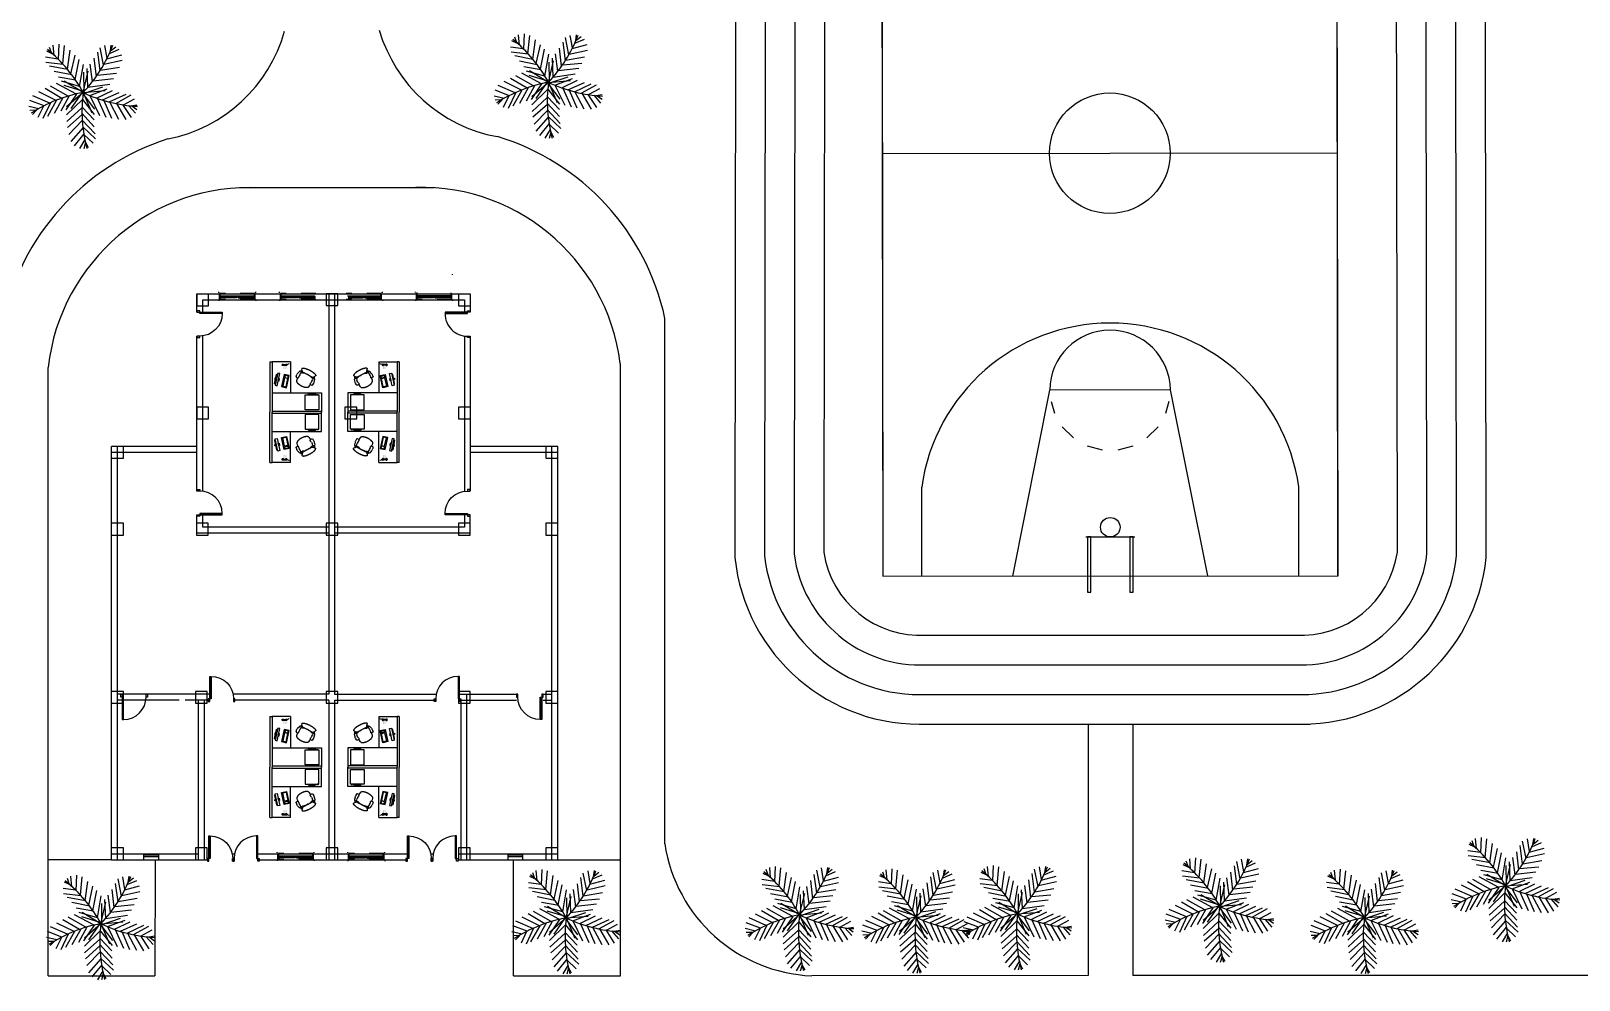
# Model space of a CAD drawing. Header units: millimetres. Extents: x -17017 to 2697, y 1903 to 18260.
# Drawn here: x -17001.57 to -16991.13, y 18239.14 to 18245.55 of the extents above; entities that cross this region are included whole.
import ezdxf

# ---------------------------------------------------------------- set-up
doc = ezdxf.new("R2010")
doc.units = ezdxf.units.MM
doc.linetypes.add('DASHED2', pattern=[0.375, 0.25, -0.125])
doc.linetypes.add('DOT3', pattern=[0.06, 0, -0.06])
for name, color, linetype in [('1', 7, 'Continuous'), ('A-Door', 150, 'Continuous'), ('A-Glaz', 92, 'Continuous'), ('DENIZLIK', 16, 'Continuous'), ('DUVAR', 7, 'Continuous'), ('IZDOT', 2, 'DOT3'), ('NT', 1, 'Continuous'), ('PENCERE', 3, 'Continuous'), ('SO2', 3, 'Continuous'), ('sıva', 181, 'Continuous')]:
    doc.layers.add(name, color=color, linetype=linetype)

# ---------------------------------------------------------------- blocks, each defined once
blk = doc.blocks.new('court 1')
for p, q in [((2164.818, 2665.925), (2139.715, 2652.408)), ((2172.096, 2652.408), (2164.818, 2665.925)), ((2165.442, 2664.765), (2162.801, 2663.342)), ((2161.971, 2657.982), (2166.897, 2662.063)), ((2166.935, 2659.218), (2168.576, 2660.102)), ((2168.628, 2660.006), (2166.986, 2659.122)), ((2168.576, 2660.102), (2168.628, 2660.006)), ((2152.266, 2659.166), (2159.545, 2645.649)), ((2166.909, 2659.267), (2167.688, 2657.818)), ((2166.986, 2659.122), (2166.935, 2659.218)), ((2167.61, 2657.963), (2169.252, 2658.847)), ((2169.304, 2658.75), (2167.662, 2657.867)), ((2169.252, 2658.847), (2169.304, 2658.75)), ((2162.328, 2658.123), (2162.729, 2658.217)), ((2163.26, 2658.202), (2163.769, 2658.049)), ((2163.898, 2654.403), (2161.971, 2657.982)), ((2164.221, 2657.77), (2164.585, 2657.383)), ((2167.662, 2657.867), (2167.61, 2657.963)), ((2164.837, 2656.915), (2164.959, 2656.398)), ((2170.017, 2656.27), (2163.898, 2654.403)), ((2164.943, 2655.867), (2164.791, 2655.358)), ((2164.511, 2654.906), (2164.212, 2654.624)), ((2168.83, 2652.145), (2171.472, 2653.568)), ((2139.715, 2652.408), (2146.993, 2638.891)), ((2140.339, 2651.248), (2142.981, 2652.67)), ((2146.993, 2638.891), (2172.096, 2652.408)), ((2141.794, 2648.546), (2147.913, 2650.413)), ((2149.84, 2646.833), (2147.913, 2650.413)), ((2147.599, 2650.192), (2147.3, 2649.909)), ((2147.02, 2649.457), (2146.868, 2648.948)), ((2146.852, 2648.417), (2146.974, 2647.9)), ((2147.226, 2647.433), (2147.59, 2647.046)), ((2144.149, 2646.949), (2142.507, 2646.065)), ((2142.559, 2645.969), (2144.201, 2646.853)), ((2144.123, 2646.997), (2144.903, 2645.549)), ((2144.201, 2646.853), (2144.149, 2646.949)), ((2144.914, 2642.753), (2149.84, 2646.833)), ((2148.042, 2646.767), (2148.551, 2646.614)), ((2149.082, 2646.598), (2149.483, 2646.693)), ((2142.507, 2646.065), (2142.559, 2645.969)), ((2144.825, 2645.694), (2143.183, 2644.81)), ((2143.235, 2644.714), (2144.877, 2645.597)), ((2144.877, 2645.597), (2144.825, 2645.694)), ((2143.183, 2644.81), (2143.235, 2644.714)), ((2146.369, 2640.051), (2149.01, 2641.473))]:
    blk.add_line(p, q)
for centre, radius in [((2167.009, 2658.387), 0.329), ((2155.906, 2652.408), 2.033), ((2144.802, 2646.429), 0.329)]:
    blk.add_circle(centre, radius)
for centre, radius, start, end in [((2166.602, 2658.168), 6.421, 126.3044, 290.2971), ((2162.934, 2656.193), 2.018, 118.3008, 298.3008), ((2145.209, 2646.648), 6.421, 306.3044, 110.2971), ((2148.863, 2648.616), 2.033, 298.7254, 117.8761)]:
    blk.add_arc(centre, radius, start, end)
blk = doc.blocks.new('A$C087A3AA9')
at = {"layer": 'A-Door'}
for points in [[(853, 95), (853, 853), (805, 853), (805, 95)], [(47, 95), (47, 0), (0, 0), (0, 95)], [(900, 95), (900, 0), (853, 0), (853, 95)]]:
    blk.add_lwpolyline(points, close=True, dxfattribs=at)
at = {"layer": 'A-Glaz'}
blk.add_line((829, 853), (829, 95), dxfattribs=at)
at = {"layer": 'NT'}
blk.add_arc((805, 95), 758, 90, 180, dxfattribs=at)
blk = doc.blocks.new('AP00XXXX$0$A$C53421247')
at = {"color": 0}
for p, q in [((82, 595), (83, 598)), ((82, 593), (82, 595)), ((140, 501), (82, 587)), ((83, 598), (85, 600)), ((85, 600), (87, 604)), ((87, 604), (90, 607)), ((90, 607), (92, 609)), ((92, 609), (95, 612)), ((95, 612), (99, 614)), ((99, 614), (103, 617)), ((103, 617), (106, 619)), ((106, 619), (111, 621)), ((111, 621), (115, 624)), ((115, 624), (120, 626)), ((120, 626), (126, 628)), ((126, 628), (132, 630)), ((132, 630), (137, 632)), ((137, 632), (144, 634)), ((144, 634), (149, 636)), ((149, 636), (157, 638)), ((157, 638), (163, 639)), ((163, 639), (170, 641)), ((170, 641), (178, 643)), ((178, 643), (186, 644)), ((186, 644), (194, 646)), ((194, 646), (202, 647)), ((202, 647), (210, 648)), ((210, 648), (219, 649)), ((219, 649), (227, 650)), ((227, 650), (236, 651)), ((236, 651), (245, 652)), ((245, 652), (254, 652)), ((254, 652), (263, 653)), ((263, 653), (273, 653)), ((273, 653), (282, 654)), ((282, 654), (292, 654)), ((292, 654), (302, 654)), ((302, 654), (311, 654)), ((311, 654), (321, 654)), ((321, 654), (331, 654)), ((331, 654), (341, 654)), ((341, 654), (351, 653)), ((351, 653), (361, 653)), ((361, 653), (371, 652)), ((371, 652), (381, 652)), ((381, 652), (390, 651)), ((390, 651), (401, 650)), ((401, 650), (410, 649)), ((410, 649), (420, 648)), ((420, 648), (430, 646)), ((430, 646), (439, 646)), ((439, 646), (449, 644)), ((449, 644), (458, 642)), ((458, 642), (468, 641)), ((468, 641), (477, 639)), ((477, 639), (486, 637)), ((486, 637), (495, 636)), ((495, 636), (504, 634)), ((504, 634), (513, 632)), ((513, 632), (520, 630)), ((520, 630), (529, 627)), ((529, 627), (537, 625)), ((537, 625), (545, 623)), ((545, 623), (552, 620)), ((552, 620), (559, 618)), ((559, 618), (566, 616)), ((566, 616), (573, 614)), ((573, 614), (580, 611)), ((580, 611), (586, 608)), ((586, 608), (592, 605)), ((592, 605), (597, 603)), ((597, 603), (603, 600)), ((603, 600), (608, 597)), ((608, 597), (613, 595)), ((613, 595), (617, 591)), ((617, 591), (621, 588)), ((621, 588), (625, 586)), ((625, 586), (629, 582)), ((629, 582), (632, 580)), ((632, 580), (635, 576)), ((635, 576), (637, 574)), ((637, 574), (639, 571)), ((639, 571), (641, 568)), ((641, 568), (642, 565)), ((642, 565), (643, 562)), ((2, 245), (0, 325)), ((7, 368), (36, 460)), ((26, 220), (76, 217)), ((90, 476), (63, 478)), ((73, 477), (80, 503)), ((80, 503), (99, 534)), ((83, 159), (80, 217)), ((90, 114), (83, 159)), ((90, 111), (90, 114)), ((90, 110), (90, 111)), ((91, 107), (90, 110)), ((92, 105), (91, 107)), ((92, 102), (92, 105)), ((93, 100), (92, 102)), ((95, 493), (93, 475)), ((94, 98), (93, 100)), ((95, 96), (94, 98)), ((113, 514), (95, 493)), ((96, 93), (95, 96)), ((97, 91), (96, 93)), ((97, 312), (98, 282)), ((99, 89), (97, 91)), ((98, 280), (103, 245)), ((99, 534), (115, 538)), ((100, 87), (99, 89)), ((113, 453), (100, 394)), ((101, 84), (100, 87)), ((103, 82), (101, 84)), ((105, 80), (103, 82)), ((107, 78), (105, 80)), ((109, 76), (107, 78)), ((111, 73), (109, 76)), ((120, 459), (111, 457)), ((113, 72), (111, 73)), ((127, 514), (113, 514)), ((116, 69), (113, 72)), ((118, 67), (116, 69)), ((120, 65), (118, 67)), ((123, 459), (120, 459)), ((123, 63), (120, 65)), ((145, 454), (123, 459)), ((125, 60), (123, 63)), ((128, 59), (125, 60)), ((134, 510), (127, 514)), ((132, 57), (128, 59)), ((135, 54), (132, 57)), ((138, 53), (135, 54)), ((141, 51), (138, 53)), ((151, 491), (140, 501)), ((144, 49), (141, 51)), ((148, 47), (144, 49)), ((160, 452), (145, 454)), ((151, 45), (148, 47)), ((165, 488), (151, 491)), ((155, 44), (151, 45)), ((158, 42), (155, 44)), ((162, 40), (158, 42)), ((168, 452), (160, 452)), ((165, 38), (162, 40)), ((166, 452), (165, 488)), ((550, 463), (165, 488)), ((169, 36), (165, 38)), ((184, 457), (168, 452)), ((173, 34), (169, 36)), ((178, 33), (173, 34)), ((182, 31), (178, 33)), ((186, 30), (182, 31)), ((255, 473), (184, 457)), ((190, 28), (186, 30)), ((194, 27), (190, 28)), ((195, 486), (192, 459)), ((199, 25), (194, 27)), ((204, 24), (199, 25)), ((207, 22), (204, 24)), ((212, 21), (207, 22)), ((217, 19), (212, 21)), ((221, 18), (217, 19)), ((226, 17), (221, 18)), ((231, 16), (226, 17)), ((236, 15), (231, 16)), ((241, 14), (236, 15)), ((246, 13), (241, 14)), ((250, 11), (246, 13)), ((256, 10), (250, 11)), ((264, 474), (255, 473)), ((261, 9), (256, 10)), ((266, 8), (261, 9)), ((327, 478), (264, 474)), ((271, 8), (266, 8)), ((276, 7), (271, 8)), ((281, 6), (276, 7)), ((287, 5), (281, 6)), ((291, 4), (287, 5)), ((297, 4), (291, 4)), ((302, 4), (297, 4)), ((307, 2), (302, 4)), ((313, 2), (307, 2)), ((318, 2), (313, 2)), ((323, 1), (318, 2)), ((328, 1), (323, 1)), ((373, 474), (327, 478)), ((334, 1), (328, 1)), ((339, 1), (334, 1)), ((344, 0), (339, 1)), ((350, 1), (344, 0)), ((356, 0), (350, 1)), ((360, 0), (356, 0)), ((366, 0), (360, 0)), ((371, 0), (366, 0)), ((376, 1), (371, 0)), ((434, 465), (373, 474)), ((382, 0), (376, 1)), ((387, 1), (382, 0)), ((392, 1), (387, 1)), ((397, 1), (392, 1)), ((402, 1), (397, 1)), ((407, 2), (402, 1)), ((412, 2), (407, 2)), ((417, 3), (412, 2)), ((423, 3), (417, 3)), ((427, 4), (423, 3)), ((432, 4), (427, 4)), ((437, 6), (432, 4)), ((461, 459), (434, 465)), ((442, 6), (437, 6)), ((447, 7), (442, 6)), ((451, 8), (447, 7)), ((455, 9), (451, 8)), ((460, 9), (455, 9)), ((465, 10), (460, 9)), ((496, 446), (461, 459)), ((469, 12), (465, 10)), ((474, 12), (469, 12)), ((478, 13), (474, 12)), ((482, 15), (478, 13)), ((486, 16), (482, 15)), ((490, 17), (486, 16)), ((494, 18), (490, 17)), ((498, 19), (494, 18)), ((529, 434), (496, 446)), ((502, 21), (498, 19)), ((506, 22), (502, 21)), ((510, 23), (506, 22)), ((514, 25), (510, 23)), ((517, 27), (514, 25)), ((520, 28), (517, 27)), ((520, 465), (518, 438)), ((524, 30), (520, 28)), ((528, 31), (524, 30)), ((530, 33), (528, 31)), ((545, 430), (529, 434)), ((533, 35), (530, 33)), ((537, 36), (533, 35)), ((539, 38), (537, 36)), ((542, 40), (539, 38)), ((545, 42), (542, 40)), ((545, 430), (550, 463)), ((564, 429), (545, 430)), ((547, 43), (545, 42)), ((550, 46), (547, 43)), ((550, 463), (564, 465)), ((552, 47), (550, 46)), ((555, 49), (552, 47)), ((557, 51), (555, 49)), ((559, 53), (557, 51)), ((561, 55), (559, 53)), ((563, 57), (561, 55)), ((565, 59), (563, 57)), ((564, 465), (576, 474)), ((588, 432), (564, 429)), ((567, 61), (565, 59)), ((568, 63), (567, 61)), ((569, 65), (568, 63)), ((571, 67), (569, 65)), ((572, 70), (571, 67)), ((573, 71), (572, 70)), ((574, 74), (573, 71)), ((575, 76), (574, 74)), ((576, 78), (575, 76)), ((576, 474), (643, 549)), ((577, 81), (576, 78)), ((577, 82), (590, 128)), ((577, 82), (577, 81)), ((588, 250), (580, 218)), ((585, 483), (591, 485)), ((591, 432), (588, 432)), ((593, 282), (588, 252)), ((590, 128), (600, 187)), ((591, 485), (604, 482)), ((597, 428), (591, 432)), ((595, 413), (600, 364)), ((602, 186), (655, 183)), ((604, 482), (620, 461)), ((618, 502), (606, 508)), ((633, 471), (618, 502)), ((620, 461), (621, 444)), ((650, 442), (623, 444)), ((636, 460), (633, 471)), ((638, 443), (636, 460)), ((643, 562), (644, 559)), ((644, 559), (645, 556)), ((645, 556), (645, 553)), ((690, 327), (673, 421)), ((682, 205), (691, 283))]:
    blk.add_line(p, q, dxfattribs=at)
for centre, radius, start, end in [((88, 591), 6.35, 164.3929, 214.029), ((153, 324), 152, 163.1174, 179.4456), ((28, 245), 25.4, 180.1777, 266.5099), ((60, 452), 25.4, 85.1777, 163.418), ((78, 242), 25.4, 266.5099, 4.8356), ((87, 451), 25.4, 6.3757, 85.1777), ((446, 342), 350, 171.2066, 184.7536), ((124, 283), 25.4, 182.6801, 187.8199), ((604, 212), 25.4, 165.2, 266.5099), ((563, 256), 25.4, 345.2, 350.3398), ((251, 353), 350, 348.2663, 1.8132), ((620, 418), 25.4, 85.208, 169.2349), ((620, 418), 25.4, 169.2349, 190.8913), ((638, 553), 6.35, 318.2555, 357.1149), ((648, 417), 25.4, 9.9024, 85.208), ((657, 209), 25.4, 266.5099, 353.5743), ((539, 300), 152, 353.5743, 9.9024)]:
    blk.add_arc(centre, radius, start, end, dxfattribs=at)
blk = doc.blocks.new('A$C6978789A')
at = {"color": 0}
for p, q in [((-0.652, 0.072), (-0.652, 1.736)), ((-0.652, 1.736), (0, 1.736)), ((-0.606, 1.598), (-0.606, 1.6)), ((-0.606, 1.6), (-0.603, 1.6)), ((-0.603, 1.598), (-0.606, 1.598)), ((-0.605, 1.6), (-0.603, 1.6)), ((-0.605, 1.6), (-0.605, 1.6)), ((-0.605, 1.598), (-0.603, 1.598)), ((-0.605, 1.598), (-0.605, 1.598)), ((-0.604, 1.598), (-0.604, 1.6)), ((-0.603, 1.6), (-0.59, 1.6)), ((-0.603, 1.6), (-0.59, 1.6)), ((-0.603, 1.598), (-0.59, 1.598)), ((-0.59, 1.598), (-0.603, 1.598)), ((-0.599, 1.598), (-0.599, 1.6)), ((-0.598, 1.6), (-0.598, 1.6)), ((-0.598, 1.598), (-0.598, 1.598)), ((-0.59, 1.6), (-0.588, 1.6)), ((-0.59, 1.6), (-0.587, 1.6)), ((-0.59, 1.598), (-0.588, 1.598)), ((-0.587, 1.598), (-0.59, 1.598)), ((-0.588, 1.6), (-0.588, 1.6)), ((-0.588, 1.598), (-0.588, 1.598)), ((-0.587, 1.598), (-0.587, 1.6)), ((-0.587, 1.6), (-0.586, 1.6)), ((-0.586, 1.598), (-0.587, 1.598)), ((-0.586, 1.6), (-0.582, 1.6)), ((-0.582, 1.598), (-0.586, 1.598)), ((-0.581, 1.609), (-0.58, 1.611)), ((-0.581, 1.589), (-0.581, 1.609)), ((-0.581, 1.608), (-0.581, 1.608)), ((-0.581, 1.59), (-0.581, 1.608)), ((-0.581, 1.59), (-0.581, 1.59)), ((-0.581, 1.589), (-0.58, 1.587)), ((-0.579, 1.611), (-0.58, 1.611)), ((-0.58, 1.587), (-0.58, 1.611)), ((-0.579, 1.587), (-0.58, 1.587)), ((-0.579, 1.587), (-0.579, 1.611)), ((-0.036, 0.072), (-0.036, 1.736)), ((0.652, 1.736), (0, 1.736)), ((0.036, 0.072), (0.036, 1.736)), ((0.579, 1.611), (0.58, 1.611)), ((0.579, 1.587), (0.579, 1.611)), ((0.579, 1.587), (0.58, 1.587)), ((0.581, 1.609), (0.58, 1.611)), ((0.58, 1.587), (0.58, 1.611)), ((0.581, 1.589), (0.58, 1.587)), ((0.581, 1.589), (0.581, 1.609)), ((0.581, 1.608), (0.581, 1.608)), ((0.581, 1.59), (0.581, 1.608)), ((0.581, 1.59), (0.581, 1.59)), ((0.586, 1.6), (0.582, 1.6)), ((0.582, 1.598), (0.586, 1.598)), ((0.587, 1.6), (0.586, 1.6)), ((0.586, 1.598), (0.587, 1.598)), ((0.59, 1.6), (0.587, 1.6)), ((0.587, 1.598), (0.587, 1.6)), ((0.587, 1.598), (0.59, 1.598)), ((0.59, 1.6), (0.588, 1.6)), ((0.588, 1.6), (0.588, 1.6)), ((0.59, 1.598), (0.588, 1.598)), ((0.588, 1.598), (0.588, 1.598)), ((0.603, 1.6), (0.59, 1.6)), ((0.603, 1.6), (0.59, 1.6)), ((0.603, 1.598), (0.59, 1.598)), ((0.59, 1.598), (0.603, 1.598)), ((0.598, 1.6), (0.598, 1.6)), ((0.598, 1.598), (0.598, 1.598)), ((0.599, 1.598), (0.599, 1.6)), ((0.605, 1.6), (0.603, 1.6)), ((0.606, 1.6), (0.603, 1.6)), ((0.605, 1.598), (0.603, 1.598)), ((0.603, 1.598), (0.606, 1.598)), ((0.604, 1.598), (0.604, 1.6)), ((0.605, 1.6), (0.605, 1.6)), ((0.605, 1.598), (0.605, 1.598)), ((0.606, 1.598), (0.606, 1.6)), ((0.652, 0.072), (0.652, 1.736)), ((-0.615, 1.311), (-0.615, 1.52)), ((-0.605, 1.311), (-0.605, 1.52)), ((-0.6, 1.536), (-0.579, 1.536)), ((-0.6, 1.525), (-0.579, 1.525)), ((-0.579, 1.305), (-0.6, 1.305)), ((-0.579, 1.295), (-0.6, 1.295)), ((-0.579, 1.536), (-0.579, 1.536)), ((-0.579, 1.525), (-0.579, 1.525)), ((-0.579, 1.305), (-0.579, 1.305)), ((-0.579, 1.295), (-0.579, 1.295)), ((0.6, 1.536), (0.579, 1.536)), ((0.579, 1.536), (0.579, 1.536)), ((0.6, 1.525), (0.579, 1.525)), ((0.579, 1.525), (0.579, 1.525)), ((0.579, 1.305), (0.6, 1.305)), ((0.579, 1.305), (0.579, 1.305)), ((0.579, 1.295), (0.6, 1.295)), ((0.579, 1.295), (0.579, 1.295)), ((0.605, 1.311), (0.605, 1.52)), ((0.615, 1.311), (0.615, 1.52)), ((-1.7, 0.688), (-1.7, 0.072)), ((-1.7, 0.688), (-0.652, 0.688)), ((-1.622, 0.64), (-1.637, 0.645)), ((-1.617, 0.63), (-1.632, 0.635)), ((-1.612, 0.62), (-1.627, 0.625)), ((-1.607, 0.61), (-1.622, 0.615)), ((-1.603, 0.577), (-1.612, 0.606)), ((-1.607, 0.429), (-1.607, 0.553)), ((-1.582, 0.429), (-1.582, 0.553)), ((-1.522, 0.541), (-1.522, 0.541)), ((-1.499, 0.541), (-1.499, 0.541)), ((-1.476, 0.541), (-1.476, 0.541)), ((-1.23, 0.645), (-1.267, 0.473)), ((-1.214, 0.619), (-1.237, 0.512)), ((-0.822, 0.558), (-1.23, 0.645)), ((-1.149, 0.605), (-1.214, 0.619)), ((-1.172, 0.498), (-1.149, 0.605)), ((-1.128, 0.601), (-1.151, 0.493)), ((-0.848, 0.541), (-1.128, 0.601)), ((-0.871, 0.433), (-0.848, 0.541)), ((-0.859, 0.386), (-0.822, 0.558)), ((1.7, 0.688), (0.652, 0.688)), ((0.822, 0.558), (1.23, 0.645)), ((0.859, 0.386), (0.822, 0.558)), ((0.848, 0.541), (1.128, 0.601)), ((0.871, 0.433), (0.848, 0.541)), ((1.128, 0.601), (1.151, 0.493)), ((1.149, 0.605), (1.214, 0.619)), ((1.172, 0.498), (1.149, 0.605)), ((1.214, 0.619), (1.237, 0.512)), ((1.23, 0.645), (1.267, 0.473)), ((1.476, 0.541), (1.476, 0.541)), ((1.499, 0.541), (1.499, 0.541)), ((1.522, 0.541), (1.522, 0.541)), ((1.582, 0.429), (1.582, 0.553)), ((1.603, 0.577), (1.612, 0.606)), ((1.607, 0.61), (1.622, 0.615)), ((1.607, 0.429), (1.607, 0.553)), ((1.612, 0.62), (1.627, 0.625)), ((1.617, 0.63), (1.632, 0.635)), ((1.622, 0.64), (1.637, 0.645)), ((1.7, 0.688), (1.7, 0.072)), ((-1.7, 0.072), (0, 0.072)), ((-1.7, 0), (-1.7, 0.072)), ((-1.7, 0), (0, 0)), ((-1.522, 0.517), (-1.522, 0.517)), ((-1.522, 0.494), (-1.522, 0.494)), ((-1.522, 0.471), (-1.522, 0.471)), ((-1.499, 0.517), (-1.499, 0.517)), ((-1.499, 0.494), (-1.499, 0.494)), ((-1.499, 0.471), (-1.499, 0.471)), ((-1.476, 0.517), (-1.476, 0.517)), ((-1.476, 0.494), (-1.476, 0.494)), ((-1.476, 0.471), (-1.476, 0.471)), ((-1.279, 0.254), (-1.281, 0.241)), ((-1.269, 0.223), (-1.281, 0.241)), ((-0.96, 0.157), (-1.269, 0.223)), ((-1.267, 0.473), (-0.859, 0.386)), ((-1.237, 0.512), (-1.172, 0.498)), ((-1.151, 0.493), (-0.871, 0.433)), ((-0.941, 0.168), (-0.96, 0.157)), ((-0.939, 0.181), (-0.941, 0.168)), ((1.7, 0.072), (0, 0.072)), ((1.7, 0.072), (0, 0.072)), ((1.7, 0), (0, 0)), ((1.7, 0), (0, 0)), ((1.7, 0), (0, 0)), ((1.267, 0.473), (0.859, 0.386)), ((1.151, 0.493), (0.871, 0.433)), ((0.939, 0.181), (0.941, 0.168)), ((0.941, 0.168), (0.96, 0.157)), ((0.96, 0.157), (1.269, 0.223)), ((1.237, 0.512), (1.172, 0.498)), ((1.269, 0.223), (1.281, 0.241)), ((1.279, 0.254), (1.281, 0.241)), ((1.476, 0.517), (1.476, 0.517)), ((1.476, 0.494), (1.476, 0.494)), ((1.476, 0.471), (1.476, 0.471)), ((1.499, 0.517), (1.499, 0.517)), ((1.499, 0.494), (1.499, 0.494)), ((1.499, 0.471), (1.499, 0.471)), ((1.522, 0.517), (1.522, 0.517)), ((1.522, 0.494), (1.522, 0.494)), ((1.522, 0.471), (1.522, 0.471)), ((1.7, 0), (1.7, 0.072)), ((-1.7, 0), (0, 0))]:
    blk.add_line(p, q, dxfattribs=at)
at = {"color": 0, "linetype": 'DASHED2'}
for points in [[(-0.078, 1.187), (-0.579, 1.187), (-0.579, 1.644), (-0.078, 1.644)], [(0.078, 1.187), (0.579, 1.187), (0.579, 1.644), (0.078, 1.644)]]:
    blk.add_lwpolyline(points, close=True, dxfattribs=at)
at = {"color": 0}
for points in [[(-0.889, 0.244), (-1.298, 0.331), (-1.313, 0.261), (-0.904, 0.174)], [(-1.096, 0.186), (-1.133, 0.194), (-1.14, 0.166), (-1.102, 0.158)], [(-1.05, 0.308), (-1.125, 0.324), (-1.131, 0.296), (-1.056, 0.28)], [(0.889, 0.244), (1.298, 0.331), (1.313, 0.261), (0.904, 0.174)], [(1.05, 0.308), (1.125, 0.324), (1.131, 0.296), (1.056, 0.28)], [(1.096, 0.186), (1.133, 0.194), (1.14, 0.166), (1.102, 0.158)]]:
    blk.add_lwpolyline(points, close=True, dxfattribs=at)
for centre, radius, start, end in [((-0.54, 1.599), 0.0421, 167.3196, 178.3508), ((-0.54, 1.599), 0.0418, 178.3384, 181.6616), ((-0.54, 1.599), 0.0421, 181.6492, 192.6804), ((0.54, 1.599), 0.0421, 1.6492, 12.6804), ((0.54, 1.599), 0.0421, 347.3196, 358.3508), ((0.54, 1.599), 0.0418, 358.3384, 1.6616), ((-0.6, 1.52), 0.0154, 90, 180), ((-0.6, 1.311), 0.0154, 180, 270), ((-0.6, 1.52), 0.00514, 90, 180), ((-0.6, 1.311), 0.00514, 180, 270), ((0.6, 1.52), 0.0154, 0, 90), ((0.6, 1.52), 0.00514, 0, 90), ((0.6, 1.311), 0.0154, 270, 0), ((0.6, 1.311), 0.00514, 270, 0), ((-1.594, 0.553), 0.026, 298.4915, 241.5085), ((1.594, 0.553), 0.026, 298.4915, 241.5085), ((-1.594, 0.429), 0.026, 118.4915, 61.5085), ((1.594, 0.429), 0.026, 118.4915, 61.5085)]:
    blk.add_arc(centre, radius, start, end, dxfattribs=at)
for p, xscale, yscale, zscale, rotation in [((-0.998, 0.787), 0.0009244712991348852, 0.0009244712991348852, 0.0009244712991348852, 65.90822537216009), ((0.998, 0.787), -0.0009244712992276988, 0.0009244712990721382, 0.0009244712990936547, 294.0917746407043)]:
    blk.add_blockref('AP00XXXX$0$A$C53421247', p, dxfattribs=dict(at, xscale=xscale, yscale=yscale, zscale=zscale, rotation=rotation))
blk = doc.blocks.new('CAY1')
at = {"layer": 'SO2'}
for p, q in [((165, 386), (158, 427)), ((164, 389), (190, 426)), ((-152, 224), (-179, 325)), ((-115, 204), (-142, 327)), ((139, 240), (86, 353)), ((149, 284), (92, 387)), ((158, 335), (118, 410)), ((150, 289), (258, 352)), ((157, 330), (245, 387)), ((163, 369), (216, 416)), ((-203, 248), (-244, 254)), ((-156, 226), (-241, 211)), ((-206, 249), (-233, 284)), ((-188, 241), (-216, 306)), ((-74, 180), (-96, 308)), ((-41, 158), (-54, 288)), ((-3, 131), (-19, 269)), ((40, 96), (19, 244)), ((95, 108), (51, 227)), ((113, 155), (62, 261)), ((76, 64), (63, 212)), ((126, 195), (76, 307)), ((115, 160), (241, 217)), ((129, 204), (249, 256)), ((139, 242), (255, 303)), ((-110, 202), (-226, 179)), ((-72, 179), (-196, 163)), ((-33, 153), (-155, 139)), ((1, 128), (-116, 112)), ((80, 73), (38, 196)), ((76, 64), (212, 122)), ((86, 63), (189, 141)), ((95, 108), (230, 174)), ((123, 59), (223, 139)), ((174, 57), (259, 138)), ((216, 56), (307, 139)), ((262, 58), (354, 144)), ((307, 62), (388, 148)), ((359, 69), (418, 131)), ((-50, -18), (-177, 10)), ((-12, 10), (-148, 37)), ((35, 40), (-113, 66)), ((40, 96), (-87, 91)), ((76, 64), (-69, 98)), ((68, 71), (-61, 69)), ((-8, 13), (-29, -103)), ((76, 64), (-1, -63)), ((35, 40), (0, -83)), ((86, 18), (15, -115)), ((67, 59), (29, -65)), ((76, 64), (173, -48)), ((78, 54), (184, -20)), ((86, 18), (192, -53)), ((123, 59), (227, -48)), ((179, 56), (272, -46)), ((225, 57), (312, -41)), ((265, 58), (358, -32)), ((312, 63), (406, -20)), ((354, 69), (435, 3)), ((393, 76), (453, 40)), ((410, 79), (446, 98)), ((412, 80), (455, 68)), ((-147, -103), (-251, -98)), ((-117, -74), (-241, -62)), ((-81, -42), (-210, -24)), ((-113, -70), (-127, -188)), ((-79, -41), (-102, -163)), ((-43, -12), (-67, -132)), ((100, -37), (32, -157)), ((115, -80), (49, -193)), ((99, -31), (202, -87)), ((112, -72), (218, -132)), ((-174, -132), (-244, -138)), ((-187, -147), (-229, -162)), ((-186, -144), (-204, -182)), ((-150, -106), (-162, -191)), ((129, -117), (71, -234)), ((147, -161), (97, -276)), ((128, -115), (237, -176)), ((166, -199), (129, -296)), ((145, -157), (252, -207)), ((168, -203), (245, -241)), ((185, -234), (169, -303)), ((193, -249), (223, -278)), ((195, -251), (196, -296))]:
    blk.add_line(p, q, dxfattribs=at)
for centre, start, end in [((-809, 482), 334.7283, 356.9267), ((-595, -649), 46.7283, 68.9267), ((546, -794), 118.7283, 140.9267), ((200, 1035), 262.7283, 284.9267), ((1037, 246), 190.7283, 212.9267)]:
    blk.add_arc(centre, 979, start, end, dxfattribs=at)

msp = doc.modelspace()

# ---------------------------------------------------------------- linework, layer by layer
at = {"layer": '1'}
for p, q in [((-16998.851, 18244.488), (-17000.164, 18244.488)), ((-16999.562, 18243.773), (-16999.562, 18241.072)), ((-16999.522, 18243.773), (-16999.522, 18241.072)), ((-16997.295, 18240.064), (-16997.295, 18243.607)), ((-17001.455, 18239.173), (-17001.454, 18243.276)), ((-16997.595, 18239.172), (-16997.595, 18243.302)), ((-17001.027, 18239.956), (-17001.027, 18242.744)), ((-17000.987, 18239.956), (-17000.987, 18242.742)), ((-16998.057, 18239.956), (-16998.057, 18242.742)), ((-16998.017, 18239.956), (-16998.017, 18242.744)), ((-17000.355, 18241.072), (-17000.987, 18241.072)), ((-17000.57, 18241.032), (-17000.987, 18241.032)), ((-17000.365, 18241.032), (-17000.53, 18241.032)), ((-17000.443, 18241.032), (-17000.443, 18239.956)), ((-17000.403, 18241.032), (-17000.403, 18239.956)), ((-16999.562, 18241.072), (-17000.207, 18241.072)), ((-16999.562, 18241.032), (-17000.204, 18241.032)), ((-16999.562, 18241.032), (-16999.562, 18239.956)), ((-16999.522, 18241.072), (-16998.837, 18241.072)), ((-16999.522, 18241.032), (-16999.522, 18239.956)), ((-16999.522, 18241.032), (-16998.84, 18241.032)), ((-16998.689, 18241.072), (-16998.296, 18241.072)), ((-16998.679, 18241.032), (-16998.296, 18241.032)), ((-16998.672, 18241.032), (-16998.672, 18239.956)), ((-16998.632, 18241.072), (-16998.632, 18239.956)), ((-16998.116, 18241.072), (-16998.057, 18241.072)), ((-16998.116, 18241.032), (-16998.057, 18241.032)), ((-16994.44, 18240.871), (-16994.439, 18239.174)), ((-16994.14, 18240.871), (-16994.139, 18239.174)), ((-17000.81, 18239.996), (-17000.81, 18239.956)), ((-17000.711, 18239.986), (-17000.81, 18239.986)), ((-17000.711, 18239.976), (-17000.81, 18239.976)), ((-17000.711, 18239.996), (-17000.711, 18239.956)), ((-16998.353, 18239.996), (-16998.353, 18239.956)), ((-16998.254, 18239.986), (-16998.353, 18239.986)), ((-16998.254, 18239.976), (-16998.353, 18239.976)), ((-16998.254, 18239.996), (-16998.254, 18239.956)), ((-17001.027, 18239.956), (-17001.455, 18239.956)), ((-17000.733, 18239.956), (-17000.734, 18239.172)), ((-16998.865, 18239.956), (-16998.865, 18239.946)), ((-16998.687, 18239.956), (-16997.595, 18239.956)), ((-16998.316, 18239.173), (-16998.316, 18239.956)), ((-17001.455, 18239.173), (-17000.734, 18239.172)), ((-16998.316, 18239.173), (-16997.595, 18239.172)), ((-16994.439, 18239.174), (-16996.304, 18239.173)), ((-16991.014, 18239.175), (-16994.139, 18239.174))]:
    msp.add_line(p, q, dxfattribs=at)
for points in [[(-16995.509, 18248.573, 0.397047), (-16996.817, 18247.452), (-16996.823, 18241.995, 0.397047), (-16995.518, 18240.871), (-16993.06, 18240.871, 0.397047), (-16991.755, 18241.995), (-16991.762, 18247.452, 0.397047), (-16993.07, 18248.573)], [(-16995.518, 18248.373, 0.394296), (-16996.617, 18247.441), (-16996.623, 18242.006, 0.395467), (-16995.523, 18241.071), (-16993.056, 18241.071, 0.395467), (-16991.955, 18242.006), (-16991.962, 18247.441, 0.394296), (-16993.06, 18248.373, 0.394296)], [(-16995.528, 18248.174, 0.390636), (-16996.417, 18247.429), (-16996.423, 18242.018, 0.393363), (-16995.528, 18241.271), (-16993.051, 18241.271, 0.393363), (-16992.155, 18242.018), (-16992.162, 18247.429, 0.390636), (-16993.051, 18248.174, 0.390636)], [(-16995.537, 18247.974, 0.385421), (-16996.217, 18247.415), (-16996.223, 18242.031, 0.39036), (-16995.534, 18241.471), (-16993.045, 18241.471, 0.39036), (-16992.355, 18242.031), (-16992.362, 18247.415, 0.385421), (-16993.041, 18247.974, 0.385421)]]:
    msp.add_lwpolyline(points, format="xyb", dxfattribs=at)
for points in [[(-16995.833, 18247.57), (-16995.826, 18241.868), (-16992.755, 18241.871), (-16992.762, 18247.574), (-16995.833, 18247.57)], [(-17000.451, 18243.649), (-17000.451, 18243.773), (-16998.607, 18243.773), (-16998.607, 18243.649)], [(-17000.411, 18243.639), (-17000.411, 18243.733), (-16998.647, 18243.733), (-16998.647, 18243.639)], [(-16998.607, 18243.771), (-16998.687, 18243.771), (-16998.687, 18243.691), (-16998.607, 18243.691)], [(-17000.451, 18242.443), (-17000.451, 18243.488)], [(-17000.411, 18242.441), (-17000.411, 18243.489)], [(-16998.647, 18243.489), (-16998.647, 18242.441)], [(-16998.607, 18243.488), (-16998.607, 18242.443)], [(-16998.607, 18243.009), (-16998.687, 18243.009), (-16998.687, 18242.929), (-16998.607, 18242.929)], [(-17001.027, 18242.664), (-17000.947, 18242.664), (-17000.947, 18242.744), (-17001.027, 18242.744)], [(-17000.451, 18242.742), (-17001.027, 18242.742)], [(-17000.451, 18242.702), (-17001.027, 18242.702)], [(-16998.017, 18242.742), (-16998.607, 18242.742)], [(-16998.017, 18242.702), (-16998.607, 18242.702)], [(-16998.017, 18242.744), (-16998.097, 18242.744), (-16998.097, 18242.664), (-16998.017, 18242.664)], [(-16999.562, 18242.158), (-17000.451, 18242.158), (-17000.451, 18242.282)], [(-16999.562, 18242.198), (-17000.411, 18242.198), (-17000.411, 18242.291)], [(-16998.647, 18242.291), (-16998.647, 18242.198), (-16999.522, 18242.198)], [(-16998.607, 18242.225), (-16998.687, 18242.225), (-16998.687, 18242.145), (-16998.607, 18242.145), (-16998.607, 18242.282)], [(-17001.027, 18242.145), (-17000.947, 18242.145), (-17000.947, 18242.225), (-17001.027, 18242.225)], [(-16998.017, 18242.225), (-16998.097, 18242.225), (-16998.097, 18242.145), (-16998.017, 18242.145)], [(-16998.607, 18242.158), (-16999.522, 18242.158)], [(-17001.027, 18241.011), (-17000.947, 18241.011), (-17000.947, 18241.091), (-17001.027, 18241.091)], [(-16998.017, 18241.091), (-16998.097, 18241.091), (-16998.097, 18241.011), (-16998.017, 18241.011)], [(-16993.06, 18240.871), (-16992.945, 18240.871)], [(-17000.947, 18239.956), (-17000.947, 18240.036), (-17001.027, 18240.036)], [(-17001.027, 18239.996), (-17000.444, 18239.996)], [(-17000.381, 18239.956), (-17000.381, 18240.036), (-17000.461, 18240.036), (-17000.461, 18239.956)], [(-17000.213, 18239.996), (-17000.197, 18239.996)], [(-17000.049, 18239.996), (-16999.022, 18239.996)], [(-16999.5, 18239.956), (-16999.5, 18240.036), (-16999.58, 18240.036), (-16999.58, 18239.956)], [(-16998.873, 18239.996), (-16998.857, 18239.996)], [(-16998.689, 18239.996), (-16998.017, 18239.996)], [(-16998.607, 18239.956), (-16998.607, 18240.036), (-16998.687, 18240.036), (-16998.687, 18239.956)], [(-16998.017, 18240.036), (-16998.097, 18240.036), (-16998.097, 18239.956)], [(-17001.027, 18239.956), (-17000.381, 18239.956)], [(-17000.21, 18239.956), (-17000.2, 18239.956)], [(-17000.039, 18239.956), (-16999.031, 18239.956)], [(-16998.87, 18239.956), (-16998.861, 18239.956)]]:
    msp.add_lwpolyline(points, dxfattribs=at)
for points in [[(-17000.452, 18243.691), (-17000.372, 18243.691), (-17000.372, 18243.771), (-17000.452, 18243.771)], [(-16999.58, 18243.693), (-16999.5, 18243.693), (-16999.5, 18243.773), (-16999.58, 18243.773)], [(-17000.452, 18242.929), (-17000.372, 18242.929), (-17000.372, 18243.009), (-17000.452, 18243.009)], [(-16999.453, 18242.929), (-16999.373, 18242.929), (-16999.373, 18243.009), (-16999.453, 18243.009)], [(-17000.454, 18242.145), (-17000.374, 18242.145), (-17000.374, 18242.225), (-17000.454, 18242.225)], [(-16999.58, 18242.145), (-16999.5, 18242.145), (-16999.5, 18242.225), (-16999.58, 18242.225)], [(-17000.461, 18241.011), (-17000.381, 18241.011), (-17000.381, 18241.091), (-17000.461, 18241.091)], [(-16999.58, 18241.011), (-16999.5, 18241.011), (-16999.5, 18241.091), (-16999.58, 18241.091)], [(-16998.687, 18241.011), (-16998.607, 18241.011), (-16998.607, 18241.091), (-16998.687, 18241.091)]]:
    msp.add_lwpolyline(points, close=True, dxfattribs=at)
for centre, radius, start, end in [((-17000.843, 18245.819), 1.021, 281.1604, 344.4373), ((-16998.241, 18245.837), 1.021, 196.3332, 259.6101), ((-17000.15, 18243.253), 1.641, 107.589, 168.6333), ((-16998.899, 18243.262), 1.641, 12.1372, 73.1815), ((-17000.094, 18243.121), 1.369, 87.0585, 173.5084), ((-16998.941, 18243.136), 1.355, 7.0343, 94.2889), ((-16996.259, 18240.22), 1.048, 188.5848, 267.5562)]:
    msp.add_arc(centre, radius, start, end, dxfattribs=at)
at = {"layer": 'DENIZLIK'}
for p, q in [((-16998.726, 18243.9), (-16998.726, 18243.905)), ((-17000.303, 18243.78), (-17000.303, 18243.785)), ((-17000.053, 18243.78), (-17000.053, 18243.785)), ((-16999.893, 18243.78), (-16999.893, 18243.785)), ((-16999.2, 18243.78), (-16999.2, 18243.785)), ((-16998.976, 18243.781), (-16998.976, 18243.786)), ((-17000.303, 18243.73), (-17000.303, 18243.725)), ((-17000.053, 18243.73), (-17000.053, 18243.725)), ((-16999.893, 18243.73), (-16999.893, 18243.725)), ((-16999.2, 18243.73), (-16999.2, 18243.725)), ((-16998.976, 18243.731), (-16998.976, 18243.726)), ((-16998.726, 18243.73), (-16998.726, 18243.725)), ((-16999.909, 18240.003), (-16999.909, 18240.008)), ((-16999.659, 18240.003), (-16999.659, 18240.008)), ((-16999.434, 18240.002), (-16999.434, 18240.007)), ((-16999.184, 18240.002), (-16999.184, 18240.007)), ((-16999.909, 18239.953), (-16999.909, 18239.948)), ((-16999.659, 18239.953), (-16999.659, 18239.948)), ((-16999.434, 18239.952), (-16999.434, 18239.947)), ((-16999.184, 18239.952), (-16999.184, 18239.947))]:
    msp.add_line(p, q, dxfattribs=at)
at = {"layer": 'DUVAR'}
for p, q in [((-17000.298, 18243.735), (-17000.298, 18243.775)), ((-17000.058, 18243.735), (-17000.058, 18243.775)), ((-16999.888, 18243.735), (-16999.888, 18243.775)), ((-16999.205, 18243.735), (-16999.205, 18243.775)), ((-16998.971, 18243.736), (-16998.971, 18243.776)), ((-16998.731, 18243.735), (-16998.731, 18243.775)), ((-16999.904, 18239.958), (-16999.904, 18239.998)), ((-16999.664, 18239.958), (-16999.664, 18239.998)), ((-16999.429, 18239.957), (-16999.429, 18239.997)), ((-16999.189, 18239.957), (-16999.189, 18239.997))]:
    msp.add_line(p, q, dxfattribs=at)
at = {"layer": 'IZDOT'}
for p, q in [((-17000.058, 18243.775), (-17000.298, 18243.775)), ((-17000.058, 18243.735), (-17000.298, 18243.735)), ((-16999.648, 18243.775), (-16999.888, 18243.775)), ((-16999.648, 18243.735), (-16999.888, 18243.735)), ((-16999.205, 18243.775), (-16999.445, 18243.775)), ((-16999.205, 18243.735), (-16999.445, 18243.735)), ((-16998.731, 18243.735), (-16998.971, 18243.735)), ((-16999.664, 18239.998), (-16999.904, 18239.998)), ((-16999.189, 18239.997), (-16999.429, 18239.997)), ((-16999.664, 18239.958), (-16999.904, 18239.958)), ((-16999.189, 18239.957), (-16999.429, 18239.957))]:
    msp.add_line(p, q, dxfattribs=at)
at = {"layer": 'PENCERE'}
for p, q in [((-17000.293, 18243.755), (-17000.183, 18243.755)), ((-17000.283, 18243.75), (-17000.193, 18243.75)), ((-17000.173, 18243.75), (-17000.183, 18243.75)), ((-17000.073, 18243.75), (-17000.163, 18243.75)), ((-16999.883, 18243.755), (-16999.773, 18243.755)), ((-16999.873, 18243.75), (-16999.783, 18243.75)), ((-16999.763, 18243.75), (-16999.773, 18243.75)), ((-16999.663, 18243.75), (-16999.753, 18243.75)), ((-16999.435, 18243.76), (-16999.205, 18243.76)), ((-16999.43, 18243.755), (-16999.33, 18243.755)), ((-16999.43, 18243.75), (-16999.34, 18243.75)), ((-16999.43, 18243.745), (-16999.33, 18243.745)), ((-16999.32, 18243.75), (-16999.33, 18243.75)), ((-16999.22, 18243.75), (-16999.31, 18243.75)), ((-16998.966, 18243.756), (-16998.856, 18243.756)), ((-16998.956, 18243.751), (-16998.866, 18243.751)), ((-16998.846, 18243.751), (-16998.856, 18243.751)), ((-16998.731, 18243.76), (-16998.841, 18243.76)), ((-16998.736, 18243.755), (-16998.836, 18243.755)), ((-16998.746, 18243.75), (-16998.836, 18243.75)), ((-16998.736, 18243.745), (-16998.836, 18243.745)), ((-16999.899, 18239.978), (-16999.789, 18239.978)), ((-16999.424, 18239.977), (-16999.314, 18239.977)), ((-16999.889, 18239.973), (-16999.799, 18239.973)), ((-16999.779, 18239.973), (-16999.789, 18239.973)), ((-16999.679, 18239.973), (-16999.769, 18239.973)), ((-16999.414, 18239.972), (-16999.324, 18239.972)), ((-16999.304, 18239.972), (-16999.314, 18239.972)), ((-16999.204, 18239.972), (-16999.294, 18239.972))]:
    msp.add_line(p, q, dxfattribs=at)
for points in [[(-17000.293, 18243.75), (-17000.298, 18243.75), (-17000.298, 18243.76), (-17000.058, 18243.76)], [(-17000.183, 18243.745), (-17000.293, 18243.745), (-17000.293, 18243.755)], [(-17000.288, 18243.76), (-17000.288, 18243.755)], [(-17000.283, 18243.755), (-17000.283, 18243.745)], [(-17000.193, 18243.745), (-17000.193, 18243.755)], [(-17000.188, 18243.755), (-17000.188, 18243.76)], [(-17000.183, 18243.755), (-17000.183, 18243.745)], [(-17000.178, 18243.76), (-17000.178, 18243.75)], [(-17000.063, 18243.755), (-17000.173, 18243.755), (-17000.173, 18243.745), (-17000.063, 18243.745)], [(-17000.168, 18243.755), (-17000.168, 18243.76)], [(-17000.163, 18243.745), (-17000.163, 18243.755)], [(-17000.073, 18243.755), (-17000.073, 18243.745)], [(-17000.068, 18243.76), (-17000.068, 18243.755)], [(-17000.063, 18243.75), (-17000.058, 18243.75), (-17000.058, 18243.76)], [(-17000.063, 18243.745), (-17000.063, 18243.755)], [(-16999.883, 18243.75), (-16999.888, 18243.75), (-16999.888, 18243.76), (-16999.658, 18243.76)], [(-16999.773, 18243.745), (-16999.883, 18243.745), (-16999.883, 18243.755)], [(-16999.878, 18243.76), (-16999.878, 18243.755)], [(-16999.873, 18243.755), (-16999.873, 18243.745)], [(-16999.783, 18243.745), (-16999.783, 18243.755)], [(-16999.778, 18243.755), (-16999.778, 18243.76)], [(-16999.773, 18243.755), (-16999.773, 18243.745)], [(-16999.768, 18243.76), (-16999.768, 18243.75)], [(-16999.653, 18243.755), (-16999.763, 18243.755), (-16999.763, 18243.745), (-16999.653, 18243.745)], [(-16999.758, 18243.755), (-16999.758, 18243.76)], [(-16999.753, 18243.745), (-16999.753, 18243.755)], [(-16999.663, 18243.755), (-16999.663, 18243.745)], [(-16999.653, 18243.745), (-16999.653, 18243.755)], [(-16999.34, 18243.745), (-16999.34, 18243.755)], [(-16999.335, 18243.755), (-16999.335, 18243.76)], [(-16999.33, 18243.755), (-16999.33, 18243.745)], [(-16999.325, 18243.76), (-16999.325, 18243.75)], [(-16999.21, 18243.755), (-16999.32, 18243.755), (-16999.32, 18243.745), (-16999.21, 18243.745)], [(-16999.315, 18243.755), (-16999.315, 18243.76)], [(-16999.31, 18243.745), (-16999.31, 18243.755)], [(-16999.22, 18243.755), (-16999.22, 18243.745)], [(-16999.215, 18243.76), (-16999.215, 18243.755)], [(-16999.21, 18243.75), (-16999.205, 18243.75), (-16999.205, 18243.76)], [(-16999.21, 18243.745), (-16999.21, 18243.755)], [(-16998.966, 18243.751), (-16998.971, 18243.751), (-16998.971, 18243.761), (-16998.841, 18243.761)], [(-16998.856, 18243.746), (-16998.966, 18243.746), (-16998.966, 18243.756)], [(-16998.961, 18243.761), (-16998.961, 18243.756)], [(-16998.956, 18243.756), (-16998.956, 18243.746)], [(-16998.866, 18243.746), (-16998.866, 18243.756)], [(-16998.861, 18243.756), (-16998.861, 18243.761)], [(-16998.856, 18243.756), (-16998.856, 18243.746)], [(-16998.851, 18243.761), (-16998.851, 18243.751)], [(-16998.841, 18243.756), (-16998.841, 18243.761)], [(-16998.746, 18243.755), (-16998.746, 18243.745)], [(-16998.741, 18243.76), (-16998.741, 18243.755)], [(-16998.736, 18243.75), (-16998.731, 18243.75), (-16998.731, 18243.76)], [(-16998.736, 18243.745), (-16998.736, 18243.755)], [(-16999.899, 18239.973), (-16999.904, 18239.973), (-16999.904, 18239.983), (-16999.664, 18239.983)], [(-16999.789, 18239.968), (-16999.899, 18239.968), (-16999.899, 18239.978)], [(-16999.894, 18239.983), (-16999.894, 18239.978)], [(-16999.889, 18239.978), (-16999.889, 18239.968)], [(-16999.799, 18239.968), (-16999.799, 18239.978)], [(-16999.794, 18239.978), (-16999.794, 18239.983)], [(-16999.789, 18239.978), (-16999.789, 18239.968)], [(-16999.784, 18239.983), (-16999.784, 18239.973)], [(-16999.669, 18239.978), (-16999.779, 18239.978), (-16999.779, 18239.968), (-16999.669, 18239.968)], [(-16999.774, 18239.978), (-16999.774, 18239.983)], [(-16999.769, 18239.968), (-16999.769, 18239.978)], [(-16999.679, 18239.978), (-16999.679, 18239.968)], [(-16999.674, 18239.983), (-16999.674, 18239.978)], [(-16999.669, 18239.973), (-16999.664, 18239.973), (-16999.664, 18239.983)], [(-16999.669, 18239.968), (-16999.669, 18239.978)], [(-16999.424, 18239.972), (-16999.429, 18239.972), (-16999.429, 18239.982), (-16999.189, 18239.982)], [(-16999.314, 18239.967), (-16999.424, 18239.967), (-16999.424, 18239.977)], [(-16999.419, 18239.982), (-16999.419, 18239.977)], [(-16999.414, 18239.977), (-16999.414, 18239.967)], [(-16999.324, 18239.967), (-16999.324, 18239.977)], [(-16999.319, 18239.977), (-16999.319, 18239.982)], [(-16999.314, 18239.977), (-16999.314, 18239.967)], [(-16999.309, 18239.982), (-16999.309, 18239.972)], [(-16999.194, 18239.977), (-16999.304, 18239.977), (-16999.304, 18239.967), (-16999.194, 18239.967)], [(-16999.299, 18239.977), (-16999.299, 18239.982)], [(-16999.294, 18239.967), (-16999.294, 18239.977)], [(-16999.204, 18239.977), (-16999.204, 18239.967)], [(-16999.199, 18239.982), (-16999.199, 18239.977)], [(-16999.194, 18239.972), (-16999.189, 18239.972), (-16999.189, 18239.982)], [(-16999.194, 18239.967), (-16999.194, 18239.977)]]:
    msp.add_lwpolyline(points, dxfattribs=at)
msp.add_lwpolyline([(-16998.836, 18243.756), (-16998.846, 18243.756), (-16998.846, 18243.746), (-16998.836, 18243.746)], close=True, dxfattribs=at)
at = {"layer": 'sıva'}
for p, q in [((-17000.293, 18243.76), (-17000.293, 18243.78)), ((-17000.293, 18243.745), (-17000.293, 18243.73)), ((-17000.063, 18243.76), (-17000.063, 18243.78)), ((-17000.063, 18243.745), (-17000.063, 18243.73)), ((-16999.883, 18243.76), (-16999.883, 18243.78)), ((-16999.883, 18243.745), (-16999.883, 18243.73)), ((-16999.21, 18243.76), (-16999.21, 18243.78)), ((-16999.21, 18243.745), (-16999.21, 18243.73)), ((-16998.966, 18243.761), (-16998.966, 18243.781)), ((-16998.966, 18243.746), (-16998.966, 18243.731)), ((-16998.736, 18243.76), (-16998.736, 18243.78)), ((-16998.736, 18243.745), (-16998.736, 18243.73)), ((-16999.899, 18239.983), (-16999.899, 18240.003)), ((-16999.669, 18239.983), (-16999.669, 18240.003)), ((-16999.424, 18239.982), (-16999.424, 18240.002)), ((-16999.194, 18239.982), (-16999.194, 18240.002)), ((-16999.899, 18239.968), (-16999.899, 18239.953)), ((-16999.669, 18239.968), (-16999.669, 18239.953)), ((-16999.424, 18239.967), (-16999.424, 18239.952)), ((-16999.194, 18239.967), (-16999.194, 18239.952))]:
    msp.add_line(p, q, dxfattribs=at)

# ---------------------------------------------------------------- block references
for name, p, xscale, yscale, zscale, rotation in [('court 1', (-16730.885, 17613.893), 0.2, 0.2, 0.2, 61.76809139163902), ('CAY1', (-16998.144, 18245.275), 0.001, 0.001, 0.001, 270), ('CAY1', (-17001.282, 18245.206), 0.001, 0.001, 0.001, 270), ('CAY1', (-16991.689, 18239.855), 0.001, 0.001, 0.001, 270), ('CAY1', (-16998.024, 18239.639), 0.001, 0.001, 0.001, 270), ('CAY1', (-16996.45, 18239.66), 0.001, 0.001, 0.001, 270), ('CAY1', (-16995.664, 18239.644), 0.001, 0.001, 0.001, 270), ('CAY1', (-16994.98, 18239.666), 0.001, 0.001, 0.001, 270), ('CAY1', (-16993.617, 18239.718), 0.001, 0.001, 0.001, 270), ('CAY1', (-16992.641, 18239.641), 0.001, 0.001, 0.001, 270), ('CAY1', (-17001.162, 18239.6), 0.001, 0.001, 0.001, 270)]:
    msp.add_blockref(name, p, dxfattribs=dict(xscale=xscale, yscale=yscale, zscale=zscale, rotation=rotation))
at = {"layer": '1', "yscale": 0.2, "zscale": 0.2}
for p, xscale, rotation in [((-16999.958, 18242.975), -0.2, 270), ((-16999.086, 18242.975), 0.2, 89.99999999999999), ((-16999.958, 18240.581), -0.2, 270), ((-16999.086, 18240.581), 0.2, 89.99999999999999)]:
    msp.add_blockref('A$C6978789A', p, dxfattribs=dict(at, xscale=xscale, rotation=rotation))
at = {"layer": '1', "color": 0, "xscale": 0.0002, "yscale": 0.0002, "zscale": 0.0002}
msp.add_blockref('A$C087A3AA9', (-16998.85, 18241.022), dxfattribs=at)
at = {"layer": 'A-Door', "yscale": 0.0002, "zscale": 0.0002}
for p, xscale, rotation in [((-17000.451, 18243.478), -0.0002, 270), ((-16998.607, 18243.478), 0.0002, 89.99999999999999), ((-17000.451, 18242.452), 0.0002, 270), ((-16998.607, 18242.452), -0.0002, 90), ((-17000.784, 18241.072), 0.0002, 180), ((-16998.296, 18241.072), -0.0002, 180)]:
    msp.add_blockref('A$C087A3AA9', p, dxfattribs=dict(at, xscale=xscale, rotation=rotation))
for p, xscale in [((-17000.194, 18241.022), -0.0002), ((-17000.2, 18239.946), -0.0002), ((-17000.21, 18239.946), 0.0002), ((-16998.861, 18239.946), -0.0002), ((-16998.87, 18239.946), 0.0002)]:
    msp.add_blockref('A$C087A3AA9', p, dxfattribs=dict(at, xscale=xscale))

doc.saveas('drawing.dxf')
